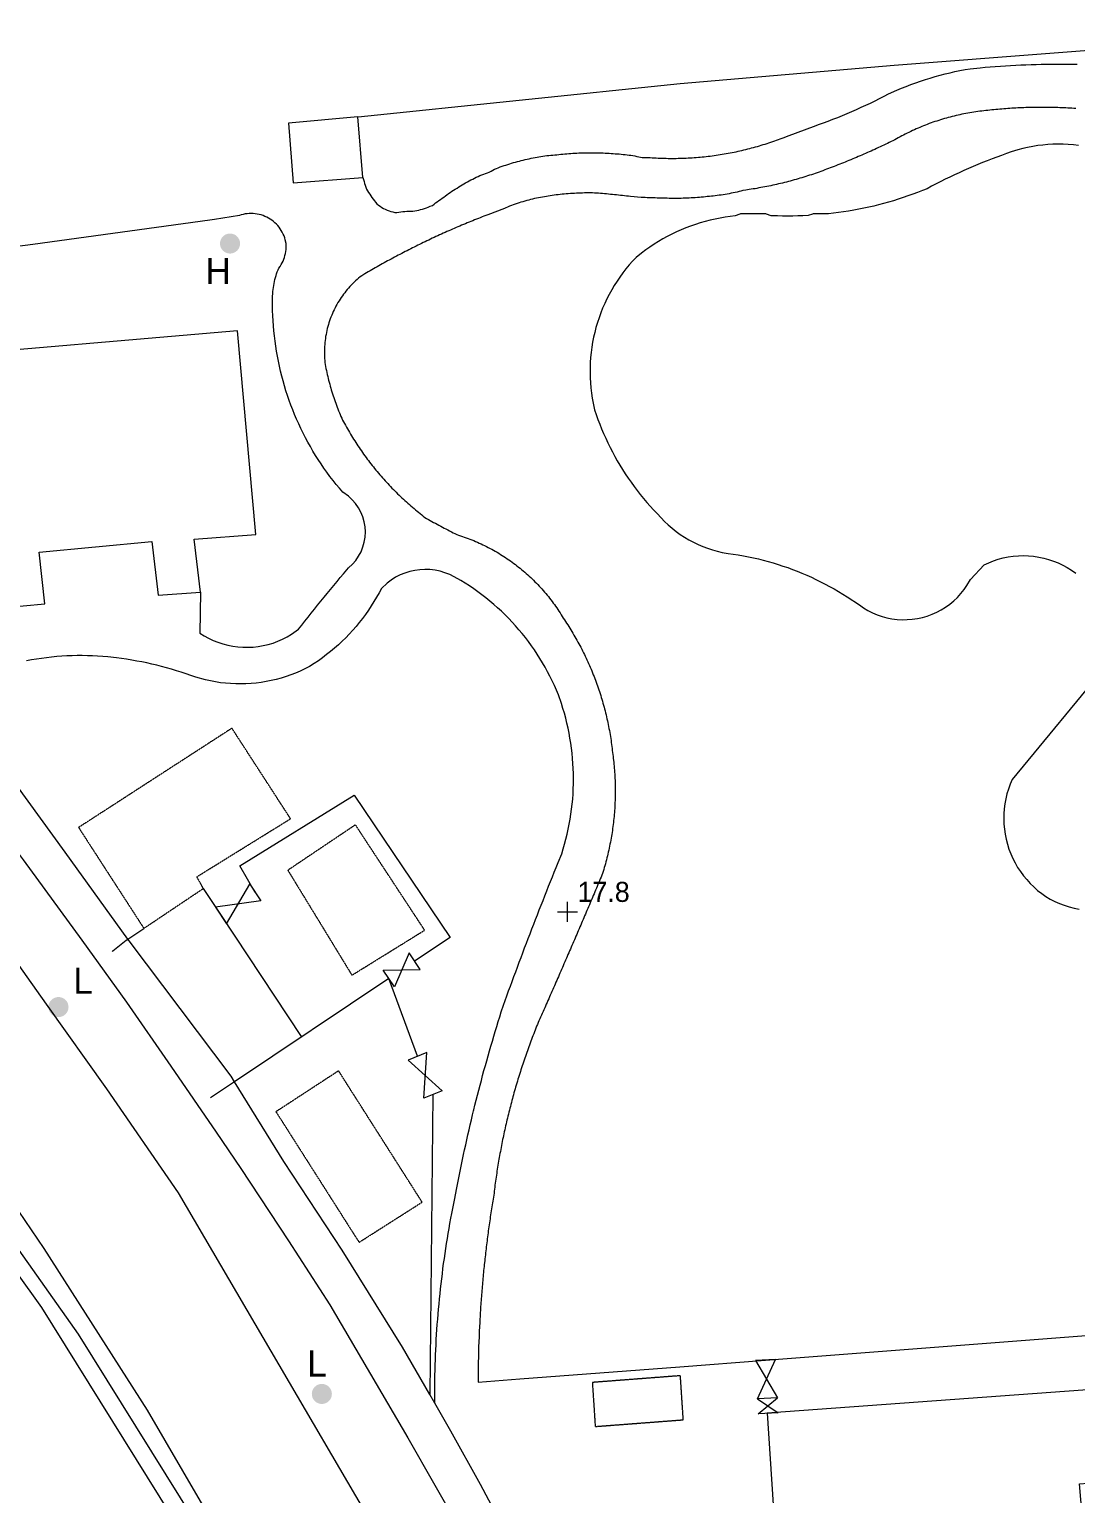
# Model space of a CAD drawing. Header units: millimetres. Extents: x 833924389 to 835767163, y 817400000 to 818811854.
# Drawn here: x 835464360 to 835516493, y 817836242 to 817909211 of the extents above; entities that cross this region are included whole.
import ezdxf

# ---------------------------------------------------------------- set-up
doc = ezdxf.new("R2010")
doc.units = ezdxf.units.MM
doc.header["$LTSCALE"] = 10
doc.header["$MEASUREMENT"] = 0
doc.linetypes.add('11SW4B$1$DGN Style 3', pattern=[2.349844, 1.67846, -0.671384])
doc.layers.add('01_Base_Plan', color=5, linetype='Continuous', lineweight=5)
doc.styles.add('11SW4B$0$Style-ENGINEERING', font='ENGINEERING.shx')
doc.styles.add('11SW4B$0$Style-WORKING', font='WORKING.shx')

# ---------------------------------------------------------------- blocks, each defined once
blk = doc.blocks.new('11SW4B$0$SPOTHT')
at = {"layer": '01_Base_Plan', "linetype": 'Continuous', "lineweight": 13}
for p, q in [((-0.5, 0), (0.5, 0)), ((0, -0.5), (0, 0.5))]:
    blk.add_line(p, q, dxfattribs=at)
blk = doc.blocks.new('11SW4B$0$UTIFH')
at = {"layer": '01_Base_Plan', "linetype": 'Continuous', "lineweight": 13}
h = blk.add_hatch(color=256, dxfattribs=at)
edge = h.paths.add_edge_path()
edge.add_arc((0, 0), 0.5, 0, 360)
blk = doc.blocks.new('11SW4B$0$UTILP')
at = {"layer": '01_Base_Plan', "linetype": 'Continuous', "lineweight": 13}
h = blk.add_hatch(color=256, dxfattribs=at)
edge = h.paths.add_edge_path()
edge.add_arc((0, 0), 0.5, 0, 360)

msp = doc.modelspace()

# ---------------------------------------------------------------- linework, layer by layer
at = {"layer": '01_Base_Plan', "linetype": 'Continuous'}
for p, q in [((835479103, 817892502), (835479106, 817892469)), ((835484472, 817856133), (835484308, 817841183)), ((835501041, 817842897), (835532147, 817845287)), ((835484308, 817841183), (835484308, 817841156))]:
    msp.add_line(p, q, dxfattribs=at)
at = {"layer": '01_Base_Plan', "linetype": '11SW4B$1$DGN Style 3'}
for p, q in [((835474454, 817874385), (835466815, 817869440)), ((835477375, 817869873), (835474454, 817874385)), ((835472709, 817866983), (835477375, 817869873)), ((835466815, 817869440), (835470068, 817864413)), ((835473028, 817866398), (835472709, 817866983)), ((835470068, 817864413), (835473028, 817866398)), ((835479767, 817857313), (835476648, 817855276)), ((835483932, 817850769), (835479767, 817857313)), ((835476648, 817855276), (835480790, 817848769)), ((835480790, 817848769), (835483932, 817850769))]:
    msp.add_line(p, q, dxfattribs=at)
at = {"layer": '01_Base_Plan', "linetype": 'Continuous', "flags": 128}
for points in [[(835530923, 817909211), (835507445, 817907408), (835496793, 817906489), (835480751, 817904827)], [(835480978, 817901821), (835481008, 817901726), (835481038, 817901630), (835481068, 817901535), (835481098, 817901439), (835481128, 817901344), (835481163, 817901250), (835481213, 817901164), (835481265, 817901079), (835481319, 817900994), (835481375, 817900911), (835481433, 817900830), (835481492, 817900749), (835481552, 817900669), (835481614, 817900590), (835481678, 817900514), (835481756, 817900452), (835481837, 817900392), (835481921, 817900338), (835482007, 817900288), (835482097, 817900242), (835482188, 817900202), (835482282, 817900166), (835482377, 817900136), (835482474, 817900111), (835482572, 817900090), (835482670, 817900080), (835482769, 817900093), (835482868, 817900110), (835482967, 817900126), (835483066, 817900137), (835483166, 817900142), (835483266, 817900142), (835483366, 817900141), (835483466, 817900143), (835483565, 817900160), (835483662, 817900181), (835483760, 817900203), (835483857, 817900227), (835483954, 817900251), (835484051, 817900276), (835484144, 817900312), (835484237, 817900351), (835484329, 817900390), (835484443, 817900438), (835484524, 817900497), (835484605, 817900556), (835484686, 817900614), (835484767, 817900673), (835484847, 817900732), (835484927, 817900793), (835485007, 817900852), (835485088, 817900911), (835485170, 817900969), (835485252, 817901026), (835485334, 817901083), (835485417, 817901139), (835485501, 817901194), (835485584, 817901248), (835485669, 817901302), (835485754, 817901354), (835485839, 817901407), (835485925, 817901458), (835486011, 817901508), (835486098, 817901558), (835486185, 817901607), (835486273, 817901655), (835486361, 817901703), (835486450, 817901749), (835486538, 817901795), (835486628, 817901840), (835486717, 817901884), (835486808, 817901926), (835486903, 817901959), (835486998, 817901990), (835487093, 817902022), (835487186, 817902057), (835487278, 817902096), (835487367, 817902141), (835487456, 817902188), (835487544, 817902236), (835487633, 817902281), (835487727, 817902315), (835487821, 817902350), (835487915, 817902383), (835488010, 817902416), (835488104, 817902447), (835488200, 817902478), (835488295, 817902508), (835488391, 817902538), (835488486, 817902566), (835488583, 817902593), (835488679, 817902620), (835488776, 817902646), (835488873, 817902670), (835488970, 817902694), (835489067, 817902717), (835489164, 817902740), (835489262, 817902761), (835489360, 817902782), (835489458, 817902801), (835489556, 817902820), (835489655, 817902838), (835489753, 817902855), (835489852, 817902871), (835489951, 817902886), (835490050, 817902900), (835490149, 817902914), (835490248, 817902926), (835490348, 817902935), (835490447, 817902944), (835490547, 817902953), (835490646, 817902962), (835490746, 817902971), (835490846, 817902981), (835490945, 817902992), (835491044, 817903002), (835491144, 817903012), (835491244, 817903019), (835491343, 817903026), (835491443, 817903032), (835491543, 817903038), (835491643, 817903043), (835491743, 817903047), (835491843, 817903051), (835491943, 817903054), (835492043, 817903056), (835492143, 817903057), (835492243, 817903058), (835492343, 817903059), (835492443, 817903058), (835492543, 817903058), (835492643, 817903056), (835492743, 817903054), (835492843, 817903051), (835492943, 817903047), (835493043, 817903043), (835493142, 817903039), (835493242, 817903033), (835493342, 817903027), (835493442, 817903021), (835493542, 817903013), (835493641, 817903005), (835493741, 817902997), (835493840, 817902987), (835493940, 817902977), (835494039, 817902967), (835494139, 817902956), (835494238, 817902944), (835494337, 817902932), (835494436, 817902917), (835494534, 817902898), (835494633, 817902879), (835494731, 817902859), (835494894, 817902826), (835494994, 817902824), (835495094, 817902821), (835495194, 817902819), (835495294, 817902816), (835495394, 817902811), (835495494, 817902805), (835495593, 817902799), (835495693, 817902794), (835495793, 817902790), (835495893, 817902787), (835495993, 817902784), (835496093, 817902782), (835496193, 817902780), (835496293, 817902779), (835496393, 817902779), (835496493, 817902780), (835496593, 817902781), (835496693, 817902782), (835496793, 817902785), (835496893, 817902788), (835496993, 817902791), (835497093, 817902795), (835497193, 817902801), (835497293, 817902806), (835497392, 817902812), (835497492, 817902819), (835497592, 817902827), (835497692, 817902835), (835497791, 817902844), (835497891, 817902853), (835497990, 817902863), (835498090, 817902874), (835498189, 817902885), (835498288, 817902897), (835498387, 817902910), (835498487, 817902923), (835498586, 817902937), (835498684, 817902952), (835498783, 817902967), (835498882, 817902983), (835498981, 817902999), (835499079, 817903017), (835499178, 817903034), (835499276, 817903053), (835499374, 817903072), (835499472, 817903091), (835499570, 817903112), (835499668, 817903133), (835499765, 817903154), (835499863, 817903176), (835499960, 817903199), (835500058, 817903223), (835500155, 817903247), (835500251, 817903272), (835500348, 817903297), (835500445, 817903323), (835500541, 817903349), (835500637, 817903377), (835500733, 817903405), (835500829, 817903433), (835500925, 817903462), (835501020, 817903492), (835501116, 817903522), (835501211, 817903553), (835501306, 817903585), (835501400, 817903617), (835501495, 817903649), (835501589, 817903683), (835501683, 817903717), (835501777, 817903751), (835501871, 817903786), (835501964, 817903822), (835502086, 817903870), (835503564, 817904425), (835503681, 817904466), (835503921, 817904552), (835504159, 817904640), (835504397, 817904730), (835504634, 817904823), (835504870, 817904919), (835505105, 817905016), (835505339, 817905116), (835505572, 817905218), (835505804, 817905323), (835506035, 817905429), (835506265, 817905538), (835506494, 817905649), (835506722, 817905763), (835506948, 817905879), (835507174, 817905997), (835507574, 817906175), (835507809, 817906273), (835508045, 817906367), (835508283, 817906458), (835508522, 817906545), (835508762, 817906628), (835509004, 817906708), (835509247, 817906783), (835509491, 817906855), (835509737, 817906923), (835509983, 817906987), (835510230, 817907047), (835510479, 817907103), (835510728, 817907155), (835510978, 817907204), (835511228, 817907248), (835511727, 817907295), (835511981, 817907317), (835512235, 817907337), (835512488, 817907356), (835512742, 817907374), (835512996, 817907391), (835513250, 817907406), (835513505, 817907419), (835513759, 817907432), (835514013, 817907443), (835514267, 817907452), (835514522, 817907461), (835514776, 817907467), (835515031, 817907473), (835515285, 817907477), (835515540, 817907480), (835515794, 817907481), (835516049, 817907481), (835516303, 817907480), (835516558, 817907477)], [(835477276, 817904539), (835477512, 817901557), (835480978, 817901821), (835480736, 817904841), (835477276, 817904539)], [(835516504, 817905261), (835516404, 817905268), (835516304, 817905274), (835516204, 817905280), (835516105, 817905286), (835516005, 817905291), (835515905, 817905296), (835515805, 817905300), (835515705, 817905304), (835515605, 817905308), (835515505, 817905311), (835515405, 817905314), (835515305, 817905316), (835515205, 817905318), (835515105, 817905319), (835515005, 817905320), (835514905, 817905321), (835514805, 817905321), (835514705, 817905321), (835514605, 817905320), (835514505, 817905319), (835514405, 817905318), (835514305, 817905316), (835514205, 817905314), (835514105, 817905311), (835514005, 817905308), (835513905, 817905304), (835513806, 817905300), (835513706, 817905296), (835513606, 817905291), (835513506, 817905286), (835513406, 817905281), (835513306, 817905275), (835513206, 817905268), (835513107, 817905261), (835513007, 817905254), (835512907, 817905246), (835512808, 817905238), (835512708, 817905230), (835512608, 817905221), (835512509, 817905212), (835512409, 817905202), (835512310, 817905192), (835512210, 817905181), (835512111, 817905170), (835512012, 817905159), (835511912, 817905147), (835511813, 817905135), (835511714, 817905123), (835511615, 817905110), (835511515, 817905097), (835511416, 817905082), (835511318, 817905067), (835511219, 817905050), (835511120, 817905033), (835511022, 817905015), (835510924, 817904996), (835510826, 817904977), (835510728, 817904956), (835510630, 817904935), (835510533, 817904912), (835510436, 817904889), (835510339, 817904865), (835510242, 817904840), (835510145, 817904814), (835510049, 817904787), (835509953, 817904760), (835509857, 817904731), (835509761, 817904702), (835509666, 817904672), (835509571, 817904641), (835509476, 817904609), (835509381, 817904577), (835509287, 817904543), (835509193, 817904509), (835509100, 817904474), (835509006, 817904438), (835508913, 817904401), (835508821, 817904363), (835508728, 817904324), (835508636, 817904285), (835508545, 817904245), (835508454, 817904204), (835508363, 817904162), (835508272, 817904120), (835508182, 817904076), (835508093, 817904032), (835508003, 817903987), (835507914, 817903941), (835507826, 817903894), (835507739, 817903846), (835507651, 817903797), (835507563, 817903749), (835507475, 817903703), (835507385, 817903659), (835507295, 817903615), (835507205, 817903571), (835507115, 817903527), (835507025, 817903484), (835506935, 817903441), (835506845, 817903398), (835506754, 817903355), (835506664, 817903313), (835506573, 817903271), (835506482, 817903229), (835506391, 817903187), (835506300, 817903146), (835506209, 817903105), (835506118, 817903064), (835506026, 817903024), (835505935, 817902984), (835505843, 817902944), (835505751, 817902904), (835505659, 817902865), (835505567, 817902826), (835505475, 817902787), (835505383, 817902748), (835505290, 817902710), (835505198, 817902672), (835505105, 817902634), (835505013, 817902597), (835504920, 817902559), (835504827, 817902522), (835504734, 817902486), (835504641, 817902449), (835504547, 817902413), (835504454, 817902377), (835504361, 817902342), (835504267, 817902307), (835504173, 817902271), (835504080, 817902235), (835503987, 817902200), (835503893, 817902164), (835503799, 817902130), (835503705, 817902096), (835503611, 817902063), (835503517, 817902030), (835503422, 817901997), (835503327, 817901965), (835503232, 817901934), (835503137, 817901903), (835503042, 817901873), (835502946, 817901843), (835502851, 817901813), (835502755, 817901785), (835502659, 817901756), (835502563, 817901729), (835502467, 817901702), (835502370, 817901675), (835502274, 817901649), (835502177, 817901623), (835502080, 817901598)], [(835516630, 817903420), (835516377, 817903450), (835516124, 817903472), (835515869, 817903484), (835515615, 817903488), (835515360, 817903482), (835515106, 817903468), (835514853, 817903445), (835514600, 817903413), (835514349, 817903373), (835514099, 817903323), (835513851, 817903265), (835513606, 817903199), (835513284, 817903097), (835513043, 817903015), (835512803, 817902930), (835512564, 817902842), (835512326, 817902753), (835512089, 817902661), (835511852, 817902567), (835511617, 817902471), (835511382, 817902372), (835511149, 817902271), (835510916, 817902168), (835510684, 817902063), (835510453, 817901956), (835510224, 817901847), (835509995, 817901735), (835509768, 817901621), (835509541, 817901505), (835509316, 817901387), (835509089, 817901266), (835508853, 817901171), (835508615, 817901079), (835508377, 817900991), (835508137, 817900906), (835507896, 817900824), (835507654, 817900746), (835507410, 817900671), (835507166, 817900599), (835506921, 817900531), (835506675, 817900467), (835506428, 817900405), (835506180, 817900348), (835505931, 817900293), (835505682, 817900243), (835505432, 817900195), (835505181, 817900152), (835504929, 817900111), (835504678, 817900075), (835504425, 817900042), (835504172, 817900012), (835503919, 817900012), (835503666, 817900012), (835503412, 817900012), (835503375, 817900000), (835503158, 817899929), (835502903, 817899917), (835502649, 817899909), (835502395, 817899904), (835502140, 817899902), (835501886, 817899905), (835501631, 817899911), (835501314, 817899923), (835501094, 817900000), (835501060, 817900012), (835500806, 817900012), (835500552, 817900012), (835500297, 817900012), (835500043, 817900012), (835499789, 817900012), (835499758, 817900000), (835499535, 817899915), (835499282, 817899885), (835499030, 817899849), (835498779, 817899806), (835498530, 817899756), (835498282, 817899699), (835498035, 817899635), (835497791, 817899565), (835497548, 817899488), (835497308, 817899404), (835497070, 817899313), (835496835, 817899216), (835496603, 817899113), (835496373, 817899003), (835496147, 817898887), (835495924, 817898764), (835495704, 817898636), (835495488, 817898501), (835495276, 817898361), (835495068, 817898215), (835494864, 817898063), (835494592, 817897845), (835494418, 817897660), (835494250, 817897469), (835494088, 817897274), (835493932, 817897073), (835493783, 817896867), (835493640, 817896657), (835493503, 817896443), (835493374, 817896225), (835493251, 817896003), (835493135, 817895777), (835493026, 817895547), (835492925, 817895315), (835492831, 817895079), (835492744, 817894840), (835492665, 817894599), (835492593, 817894356), (835492529, 817894111), (835492472, 817893863), (835492423, 817893614), (835492383, 817893364), (835492349, 817893112), (835492324, 817892860), (835492307, 817892607), (835492297, 817892353), (835492296, 817892100), (835492302, 817891846), (835492316, 817891593), (835492338, 817891340), (835492368, 817891088), (835492406, 817890838), (835492452, 817890588), (835492526, 817890254), (835492606, 817890013), (835492691, 817889774), (835492781, 817889537), (835492875, 817889301), (835492974, 817889067), (835493077, 817888836), (835493184, 817888606), (835493295, 817888378), (835493411, 817888152), (835493532, 817887928), (835493656, 817887707), (835493785, 817887489), (835493917, 817887272), (835494054, 817887058), (835494195, 817886847), (835494340, 817886639), (835494489, 817886433), (835494641, 817886230), (835494798, 817886030), (835494958, 817885833), (835495122, 817885639), (835495289, 817885448), (835495460, 817885260), (835495635, 817885076), (835495835, 817884873), (835496011, 817884689), (835496196, 817884514), (835496387, 817884348), (835496586, 817884190), (835496792, 817884041), (835497004, 817883901), (835497223, 817883771), (835497447, 817883651), (835497676, 817883540), (835497910, 817883441), (835498148, 817883351), (835498390, 817883272), (835498635, 817883205), (835498883, 817883148), (835499180, 817883095), (835499432, 817883060), (835499684, 817883020), (835499935, 817882976), (835500184, 817882928), (835500433, 817882876), (835500681, 817882818), (835500928, 817882757), (835501174, 817882691), (835501419, 817882621), (835501662, 817882547), (835501904, 817882468), (835502144, 817882385), (835502383, 817882298), (835502621, 817882206), (835502856, 817882111), (835503090, 817882011), (835503322, 817881907), (835503553, 817881799), (835503781, 817881687), (835504007, 817881571), (835504231, 817881451), (835504453, 817881327), (835504673, 817881199), (835504891, 817881068), (835505114, 817880927), (835505716, 817880532), (835505924, 817880387), (835506142, 817880257), (835506369, 817880141), (835506603, 817880042), (835506843, 817879958), (835507089, 817879891), (835507338, 817879842), (835507591, 817879809), (835507845, 817879793), (835508099, 817879795), (835508353, 817879815), (835508605, 817879851), (835508853, 817879905), (835509098, 817879975), (835509337, 817880062), (835509570, 817880166), (835509794, 817880284), (835510011, 817880418), (835510217, 817880566), (835510413, 817880728), (835510597, 817880903), (835510769, 817881091), (835510928, 817881289), (835511072, 817881498), (835511247, 817881800), (835511927, 817882520), (835512157, 817882628), (835512394, 817882721), (835512635, 817882801), (835512881, 817882867), (835513131, 817882918), (835513383, 817882954), (835513636, 817882976), (835513891, 817882983), (835514145, 817882975), (835514398, 817882952), (835514650, 817882915), (835514899, 817882863), (835515145, 817882796), (835515386, 817882716), (835515622, 817882621), (835515852, 817882513), (835516075, 817882391), (835516291, 817882257), (835516499, 817882111)], [(835502080, 817901598), (835501984, 817901573), (835501886, 817901549), (835501789, 817901526), (835501692, 817901503), (835501594, 817901481), (835501497, 817901459), (835501399, 817901437), (835501301, 817901416), (835501203, 817901396), (835501105, 817901376), (835501007, 817901357), (835500909, 817901338), (835500811, 817901320), (835500712, 817901303), (835500614, 817901286), (835500515, 817901269), (835500416, 817901253), (835500318, 817901238), (835500219, 817901223), (835500053, 817901199), (835499914, 817901170), (835499816, 817901148), (835499719, 817901125), (835499621, 817901103), (835499524, 817901080), (835499426, 817901059), (835499328, 817901038), (835499230, 817901017), (835499132, 817900999), (835499034, 817900982), (835498935, 817900967), (835498836, 817900953), (835498737, 817900941), (835498638, 817900928), (835498538, 817900916), (835498439, 817900904), (835498340, 817900893), (835498240, 817900882), (835498140, 817900871), (835498041, 817900861), (835497941, 817900852), (835497841, 817900842), (835497742, 817900834), (835497642, 817900826), (835497542, 817900819), (835497442, 817900812), (835497342, 817900806), (835497243, 817900800), (835497143, 817900796), (835497043, 817900792), (835496943, 817900788), (835496843, 817900786), (835496743, 817900784), (835496644, 817900784), (835496544, 817900783), (835496444, 817900784), (835496344, 817900785), (835496244, 817900787), (835496144, 817900789), (835496044, 817900791), (835495944, 817900794), (835495844, 817900797), (835495744, 817900800), (835495644, 817900804), (835495544, 817900807), (835495443, 817900810), (835495343, 817900814), (835495243, 817900817), (835495143, 817900820), (835495043, 817900822), (835494943, 817900825), (835494843, 817900827), (835494308, 817900881), (835494208, 817900891), (835494109, 817900901), (835494009, 817900911), (835493909, 817900922), (835493810, 817900933), (835493710, 817900944), (835493610, 817900955), (835493510, 817900966), (835493411, 817900977), (835493311, 817900987), (835493211, 817900997), (835493111, 817901007), (835493012, 817901016), (835492912, 817901025), (835492812, 817901032), (835492713, 817901039), (835492613, 817901045), (835492513, 817901050), (835492414, 817901054), (835492314, 817901056), (835492214, 817901057), (835492115, 817901057), (835492015, 817901055), (835491916, 817901052), (835491816, 817901049), (835491716, 817901045), (835491616, 817901040), (835491516, 817901035), (835491416, 817901029), (835491316, 817901023), (835491215, 817901015), (835491115, 817901007), (835491015, 817900998), (835490915, 817900989), (835490815, 817900978), (835490715, 817900967), (835490615, 817900955), (835490516, 817900943), (835490416, 817900929), (835490317, 817900915), (835490218, 817900900), (835490119, 817900884), (835490020, 817900868), (835489922, 817900850), (835489823, 817900832), (835489725, 817900813), (835489628, 817900793), (835489531, 817900772), (835489434, 817900750), (835489337, 817900727), (835489240, 817900702), (835489144, 817900676), (835489047, 817900649), (835488951, 817900621), (835488855, 817900591), (835488759, 817900561), (835488664, 817900529), (835488569, 817900496), (835488474, 817900462), (835488379, 817900427), (835488286, 817900390), (835488192, 817900353), (835488099, 817900315), (835488027, 817900284), (835487199, 817899968), (835487106, 817899933), (835487013, 817899897), (835486919, 817899860), (835486826, 817899824), (835486733, 817899787), (835486640, 817899750), (835486548, 817899713), (835486455, 817899675), (835486362, 817899638), (835486270, 817899600), (835486177, 817899562), (835486085, 817899523), (835485993, 817899485), (835485900, 817899446), (835485808, 817899407), (835485716, 817899368), (835485624, 817899328), (835485533, 817899289), (835485441, 817899249), (835485349, 817899209), (835485258, 817899168), (835485166, 817899128), (835485075, 817899087), (835484984, 817899046), (835484893, 817899005), (835484802, 817898963), (835484711, 817898921), (835484620, 817898880), (835484529, 817898837), (835484439, 817898795), (835484348, 817898752), (835484258, 817898710), (835484168, 817898667), (835484077, 817898624), (835483987, 817898580), (835483897, 817898536), (835483808, 817898493), (835483718, 817898449), (835483628, 817898404), (835483539, 817898360), (835483449, 817898315), (835483360, 817898270), (835483271, 817898225), (835483181, 817898180), (835483092, 817898134), (835483004, 817898088), (835482915, 817898042), (835482826, 817897996), (835482738, 817897950), (835482649, 817897903), (835482561, 817897856), (835482473, 817897809), (835482384, 817897762), (835482296, 817897714), (835482209, 817897666), (835482121, 817897618), (835482033, 817897570), (835481946, 817897522), (835481858, 817897473), (835481771, 817897425), (835481684, 817897375), (835481597, 817897326), (835481510, 817897277), (835481423, 817897227), (835481336, 817897177), (835481250, 817897127), (835481163, 817897077), (835481077, 817897027), (835480920, 817896934), (835480842, 817896872), (835480765, 817896808), (835480690, 817896743), (835480615, 817896675), (835480543, 817896607), (835480471, 817896537), (835480401, 817896465), (835480333, 817896392), (835480266, 817896318), (835480201, 817896242), (835480137, 817896165), (835480075, 817896087), (835480015, 817896007), (835479956, 817895926), (835479899, 817895844), (835479843, 817895761), (835479790, 817895676), (835479738, 817895591), (835479688, 817895504), (835479639, 817895417), (835479593, 817895328), (835479548, 817895239), (835479505, 817895148), (835479464, 817895057), (835479425, 817894965), (835479388, 817894872), (835479353, 817894779), (835479320, 817894684), (835479289, 817894590), (835479259, 817894494), (835479232, 817894398), (835479207, 817894301), (835479183, 817894204), (835479162, 817894106), (835479143, 817894008), (835479125, 817893909), (835479110, 817893811), (835479097, 817893711), (835479086, 817893612), (835479077, 817893512), (835479070, 817893413), (835479065, 817893313), (835479062, 817893213), (835479061, 817893113), (835479063, 817893013), (835479066, 817892913), (835479071, 817892813), (835479079, 817892713), (835479089, 817892614), (835479103, 817892502)], [(835476484, 817895895), (835476490, 817896051), (835476497, 817896151), (835476507, 817896251), (835476519, 817896350), (835476535, 817896449), (835476553, 817896547), (835476574, 817896645), (835476597, 817896742), (835476623, 817896839), (835476651, 817896935), (835476683, 817897030), (835476716, 817897124), (835476753, 817897217), (835476791, 817897309), (835476855, 817897399), (835476908, 817897484), (835476957, 817897571), (835477000, 817897661), (835477038, 817897754), (835477072, 817897848), (835477099, 817897944), (835477122, 817898042), (835477139, 817898140), (835477151, 817898239), (835477157, 817898339), (835477158, 817898439), (835477153, 817898539), (835477113, 817898726), (835477084, 817898822), (835477050, 817898916), (835477010, 817899007), (835476966, 817899097), (835476916, 817899184), (835476862, 817899268), (835476803, 817899348), (835476739, 817899426), (835476671, 817899499), (835476599, 817899569), (835476524, 817899634), (835476445, 817899695), (835476362, 817899751), (835476276, 817899803), (835476188, 817899850), (835476097, 817899891), (835476004, 817899928), (835475909, 817899959), (835475812, 817899985), (835475714, 817900005), (835475616, 817900020), (835475516, 817900029), (835475416, 817900032), (835475316, 817900030), (835475216, 817900022), (835475117, 817900008), (835475019, 817899989), (835474922, 817899965), (835474827, 817899934), (835473589, 817899740), (835473348, 817899700), (835464530, 817898484), (835460160, 817897916)], [(835472896, 817881163), (835472857, 817879128), (835473072, 817878993), (835473295, 817878870), (835473525, 817878762), (835473761, 817878667), (835474003, 817878588), (835474249, 817878523), (835474498, 817878473), (835474750, 817878438), (835475004, 817878420), (835475259, 817878416), (835475513, 817878428), (835475766, 817878456), (835476017, 817878499), (835476264, 817878557), (835476508, 817878630), (835476747, 817878718), (835476980, 817878820), (835477206, 817878937), (835477425, 817879067), (835477778, 817879319), (835477935, 817879519), (835478092, 817879718), (835478250, 817879918), (835478408, 817880117), (835478567, 817880315), (835478726, 817880513), (835478885, 817880711), (835479046, 817880908), (835479206, 817881104), (835479368, 817881301), (835479529, 817881497), (835479692, 817881692), (835479854, 817881887), (835480018, 817882082), (835480271, 817882383), (835480457, 817882556), (835480623, 817882749), (835480766, 817882958), (835480886, 817883182), (835480981, 817883417), (835481049, 817883661), (835481090, 817883911), (835481104, 817884165), (835481089, 817884418), (835481047, 817884668), (835480978, 817884912), (835480883, 817885147), (835480762, 817885370), (835480618, 817885579), (835480452, 817885770), (835480265, 817885943), (835479979, 817886146), (835479814, 817886339), (835479652, 817886534), (835479494, 817886733), (835479339, 817886934), (835479188, 817887138), (835479041, 817887345), (835478897, 817887555), (835478758, 817887767), (835478622, 817887981), (835478490, 817888198), (835478362, 817888417), (835478238, 817888638), (835478118, 817888862), (835478002, 817889088), (835477890, 817889316), (835477782, 817889545), (835477679, 817889777), (835477579, 817890010), (835477484, 817890245), (835477393, 817890482), (835477307, 817890721), (835477224, 817890961), (835477146, 817891202), (835477073, 817891445), (835477004, 817891689), (835476939, 817891934), (835476879, 817892181), (835476823, 817892428), (835476771, 817892677), (835476725, 817892926), (835476682, 817893176), (835476643, 817893427), (835476607, 817893678), (835476576, 817893930), (835476549, 817894182), (835476526, 817894435), (835476507, 817894688), (835476492, 817894941), (835476482, 817895194), (835476475, 817895448), (835476473, 817895701), (835476474, 817895955)], [(835443980, 817894549), (835445710, 817892251), (835454707, 817880292), (835457943, 817875979), (835460105, 817873081), (835464050, 817867834), (835466983, 817863816), (835469196, 817860728), (835471419, 817857544), (835473669, 817854257), (835474904, 817852453), (835477277, 817848839), (835479332, 817845649), (835483225, 817839034), (835485909, 817834305), (835487032, 817832219), (835489624, 817827071), (835491725, 817822624), (835493268, 817819138), (835494077, 817817297), (835494270, 817816849), (835494880, 817815377), (835495041, 817814982)], [(835443980, 817894549), (835445710, 817892251), (835454707, 817880292), (835457943, 817875979), (835460105, 817873081), (835464050, 817867834), (835466983, 817863816), (835469196, 817860728), (835471419, 817857544), (835473669, 817854257), (835474904, 817852453), (835477277, 817848839), (835479332, 817845649), (835483225, 817839034), (835485909, 817834305), (835487032, 817832219), (835489624, 817827071), (835491725, 817822624), (835493268, 817819138), (835494077, 817817297), (835494270, 817816849), (835494880, 817815377), (835495041, 817814982)], [(835484308, 817841183), (835482956, 817843537), (835479947, 817848370), (835477040, 817852796), (835474584, 817856768), (835474409, 817857051), (835469332, 817863790), (835469269, 817863878), (835466145, 817868216), (835463073, 817872445), (835458603, 817878409), (835455023, 817883150), (835451194, 817888202), (835447590, 817893085), (835448136, 817893634), (835451207, 817894707)], [(835440432, 817893820), (835440959, 817893130), (835443518, 817889790), (835446305, 817885994), (835449282, 817882015), (835452056, 817878409), (835457902, 817870625), (835463080, 817863638), (835465207, 817860641), (835468207, 817856421), (835471776, 817851238), (835486143, 817826678), (835488851, 817821019), (835491668, 817814484), (835493132, 817811118), (835496104, 817802711), (835499280, 817793090), (835502707, 817781365), (835505479, 817771222), (835508391, 817760489)], [(835475639, 817884043), (835474736, 817894191), (835458862, 817892831), (835459664, 817882711), (835462702, 817883022), (835462970, 817880376), (835465140, 817880580), (835464845, 817883150), (835470461, 817883681), (835470779, 817881008), (835472896, 817881163), (835472577, 817883809), (835475639, 817884043)], [(835474768, 817832648), (835470244, 817840401), (835465101, 817848464), (835459722, 817856372), (835458780, 817857708), (835445390, 817876051), (835436190, 817888282), (835433146, 817892323)], [(835479103, 817892502), (835479122, 817892403), (835479141, 817892305), (835479161, 817892207), (835479182, 817892109), (835479204, 817892012), (835479226, 817891914), (835479250, 817891817), (835479274, 817891720), (835479299, 817891623), (835479325, 817891527), (835479351, 817891430), (835479379, 817891334), (835479407, 817891238), (835479436, 817891143), (835479466, 817891047), (835479496, 817890952), (835479528, 817890857), (835479560, 817890762), (835479593, 817890668), (835479627, 817890574), (835479661, 817890480), (835479697, 817890386), (835479733, 817890293), (835479770, 817890200), (835479807, 817890108), (835479846, 817890015), (835479884, 817889923), (835479925, 817889831), (835479969, 817889742), (835480016, 817889653), (835480064, 817889566), (835480112, 817889478), (835480161, 817889391), (835480210, 817889304), (835480260, 817889217), (835480310, 817889131), (835480361, 817889045), (835480413, 817888959), (835480465, 817888874), (835480518, 817888789), (835480571, 817888704), (835480625, 817888620), (835480680, 817888536), (835480735, 817888453), (835480790, 817888369), (835480846, 817888287), (835480903, 817888204), (835480961, 817888122), (835481018, 817888041), (835481077, 817887960), (835481136, 817887879), (835481195, 817887799), (835481256, 817887719), (835481316, 817887639), (835481377, 817887560), (835481439, 817887481), (835481501, 817887403), (835481564, 817887325), (835481627, 817887248), (835481691, 817887171), (835481756, 817887094), (835481821, 817887018), (835481886, 817886943), (835481952, 817886868), (835482018, 817886793), (835482085, 817886718), (835482153, 817886645), (835482221, 817886571), (835482289, 817886498), (835482358, 817886426), (835482428, 817886354), (835482497, 817886283), (835482568, 817886212), (835482639, 817886141), (835482710, 817886071), (835482782, 817886001), (835482854, 817885932), (835482927, 817885864), (835483000, 817885796), (835483074, 817885728), (835483148, 817885661), (835483223, 817885595), (835483298, 817885529), (835483373, 817885463), (835483449, 817885398), (835483526, 817885333), (835483603, 817885269), (835483680, 817885206), (835483758, 817885143), (835483836, 817885080), (835483912, 817885015), (835483990, 817884951), (835484070, 817884892), (835484155, 817884840), (835484241, 817884790), (835484328, 817884741), (835484415, 817884692), (835484503, 817884643), (835484590, 817884595), (835484678, 817884547), (835484766, 817884499), (835484855, 817884452), (835484943, 817884405), (835485031, 817884358), (835485120, 817884312), (835485209, 817884266), (835485298, 817884220), (835485387, 817884174), (835485476, 817884128), (835485565, 817884083), (835485654, 817884038), (835485746, 817884001), (835485843, 817883974), (835485939, 817883944), (835486033, 817883911), (835486127, 817883877), (835486221, 817883842), (835486314, 817883807), (835486407, 817883770), (835486500, 817883732), (835486592, 817883693), (835486684, 817883653), (835486775, 817883612), (835486866, 817883571), (835486956, 817883528), (835487046, 817883484), (835487136, 817883440), (835487225, 817883394), (835487313, 817883348), (835487401, 817883300), (835487489, 817883252), (835487576, 817883203), (835487662, 817883152), (835487748, 817883101), (835487834, 817883049), (835487919, 817882996), (835488003, 817882942), (835488086, 817882887), (835488170, 817882832), (835488252, 817882775), (835488334, 817882718), (835488415, 817882659), (835488496, 817882600), (835488576, 817882540), (835488655, 817882479), (835488734, 817882418), (835488812, 817882355), (835488889, 817882292), (835488966, 817882228), (835489042, 817882163), (835489117, 817882097), (835489192, 817882030), (835489266, 817881963), (835489339, 817881895), (835489411, 817881826), (835489483, 817881756), (835489554, 817881685), (835489624, 817881614), (835489693, 817881542), (835489762, 817881469), (835489830, 817881396), (835489897, 817881322), (835489963, 817881247), (835490029, 817881171), (835490093, 817881095), (835490157, 817881018), (835490220, 817880940), (835490282, 817880862), (835490343, 817880783), (835490404, 817880703), (835490464, 817880623), (835490522, 817880542), (835490580, 817880461), (835490638, 817880379), (835490693, 817880295), (835490747, 817880211), (835490801, 817880127), (835490855, 817880043), (835490909, 817879959), (835490964, 817879875), (835491020, 817879793), (835491076, 817879709), (835491131, 817879626), (835491185, 817879542), (835491238, 817879457), (835491291, 817879372), (835491343, 817879287), (835491395, 817879201), (835491446, 817879115), (835491497, 817879029), (835491547, 817878943), (835491596, 817878856), (835491645, 817878768), (835491693, 817878681), (835491741, 817878593), (835491788, 817878505), (835491835, 817878416), (835491881, 817878327), (835491926, 817878238), (835491971, 817878149), (835492015, 817878059), (835492058, 817877969), (835492101, 817877878), (835492143, 817877788), (835492185, 817877697), (835492226, 817877606), (835492266, 817877514), (835492306, 817877422), (835492345, 817877330), (835492383, 817877238), (835492421, 817877146), (835492459, 817877053), (835492495, 817876960), (835492531, 817876866), (835492566, 817876773), (835492601, 817876679), (835492635, 817876585), (835492669, 817876491), (835492702, 817876396), (835492734, 817876302), (835492765, 817876207), (835492796, 817876112), (835492826, 817876016), (835492856, 817875921), (835492885, 817875825), (835492913, 817875729), (835492941, 817875633), (835492968, 817875537), (835492994, 817875440), (835493020, 817875344), (835493045, 817875247), (835493069, 817875150), (835493093, 817875053), (835493116, 817874955), (835493138, 817874858), (835493160, 817874760), (835493181, 817874663), (835493202, 817874565), (835493221, 817874467), (835493240, 817874368), (835493259, 817874270), (835493277, 817874172), (835493294, 817874073), (835493310, 817873975), (835493326, 817873876), (835493341, 817873777), (835493356, 817873678), (835493369, 817873579), (835493381, 817873480), (835493393, 817873380), (835493404, 817873281), (835493416, 817873182), (835493428, 817873083), (835493441, 817872983), (835493454, 817872884), (835493466, 817872785), (835493477, 817872685), (835493487, 817872586), (835493496, 817872486), (835493505, 817872387), (835493513, 817872287), (835493520, 817872187), (835493526, 817872088), (835493532, 817871988), (835493537, 817871888), (835493541, 817871788), (835493545, 817871688), (835493547, 817871588), (835493549, 817871488), (835493551, 817871388), (835493551, 817871288), (835493551, 817871188), (835493550, 817871088), (835493549, 817870988), (835493546, 817870888), (835493543, 817870788), (835493539, 817870688), (835493535, 817870588), (835493530, 817870488), (835493524, 817870389), (835493517, 817870289), (835493509, 817870189), (835493501, 817870089), (835493492, 817869990), (835493482, 817869890), (835493472, 817869791), (835493461, 817869692), (835493449, 817869592), (835493436, 817869493), (835493423, 817869394), (835493409, 817869295), (835493394, 817869196), (835493379, 817869097), (835493363, 817868999), (835493346, 817868900), (835493328, 817868802), (835493310, 817868703), (835493290, 817868605), (835493271, 817868507), (835493250, 817868409), (835493229, 817868311), (835493207, 817868214), (835493184, 817868117), (835493161, 817868019), (835493137, 817867922), (835493112, 817867825), (835493086, 817867729), (835493060, 817867632), (835493033, 817867536), (835493005, 817867440), (835492977, 817867344), (835492949, 817867248), (835492919, 817867152), (835492886, 817867058), (835492847, 817866966), (835492807, 817866874), (835492768, 817866782), (835492730, 817866690), (835492691, 817866598), (835492652, 817866506), (835492613, 817866414), (835492574, 817866321), (835492535, 817866229), (835492496, 817866137), (835492457, 817866045), (835492418, 817865953), (835492379, 817865861), (835492340, 817865769), (835492301, 817865677), (835492262, 817865585), (835492222, 817865493), (835492183, 817865401), (835492144, 817865309), (835492105, 817865217), (835492066, 817865125), (835492026, 817865033), (835491987, 817864941), (835491948, 817864849), (835491909, 817864757), (835491869, 817864665), (835491830, 817864573), (835491790, 817864481), (835491751, 817864389), (835491712, 817864297), (835491672, 817864205), (835491633, 817864114), (835491593, 817864022), (835491554, 817863930), (835491514, 817863838), (835491475, 817863746), (835491435, 817863654), (835491395, 817863563), (835491356, 817863471), (835491316, 817863379), (835491277, 817863287), (835491237, 817863195), (835491197, 817863104), (835491157, 817863012), (835491118, 817862920), (835491078, 817862828), (835491038, 817862737), (835490998, 817862645), (835490958, 817862553), (835490919, 817862461), (835490879, 817862370), (835490839, 817862278), (835490799, 817862186), (835490759, 817862095), (835490719, 817862003), (835490679, 817861911), (835490639, 817861820), (835490599, 817861728), (835490559, 817861636), (835490519, 817861545), (835490479, 817861453), (835490439, 817861362), (835490398, 817861270), (835490358, 817861178), (835490318, 817861087), (835490278, 817860995), (835490238, 817860904), (835490197, 817860812), (835490157, 817860721), (835490117, 817860629), (835490077, 817860538), (835490036, 817860446), (835489996, 817860355), (835489955, 817860263), (835489915, 817860172), (835489875, 817860080), (835489834, 817859989), (835489794, 817859897), (835489753, 817859806), (835489712, 817859715), (835489672, 817859623), (835489634, 817859531), (835489597, 817859438), (835489560, 817859345), (835489524, 817859251), (835489488, 817859158), (835489452, 817859065), (835489416, 817858972), (835489381, 817858878), (835489346, 817858784), (835489311, 817858691), (835489277, 817858597), (835489242, 817858503), (835489209, 817858409), (835489175, 817858314), (835489142, 817858220), (835489109, 817858126), (835489076, 817858031), (835489043, 817857937), (835489011, 817857842), (835488979, 817857747), (835488948, 817857652), (835488916, 817857557), (835488885, 817857462), (835488855, 817857367), (835488824, 817857272), (835488794, 817857177), (835488764, 817857081), (835488735, 817856986), (835488705, 817856890), (835488676, 817856794), (835488648, 817856699), (835488619, 817856603), (835488591, 817856507), (835488563, 817856411), (835488536, 817856315), (835488508, 817856218), (835488481, 817856122), (835488455, 817856026), (835488428, 817855929), (835488402, 817855833), (835488376, 817855736), (835488351, 817855639), (835488326, 817855543), (835488301, 817855446), (835488276, 817855349), (835488252, 817855252), (835488228, 817855155), (835488204, 817855057), (835488181, 817854960), (835488158, 817854863), (835488135, 817854766), (835488112, 817854668), (835488090, 817854571), (835488068, 817854473), (835488046, 817854376), (835488025, 817854278), (835488004, 817854180), (835487983, 817854082), (835487963, 817853984), (835487942, 817853886), (835487923, 817853789), (835487903, 817853690), (835487884, 817853592), (835487865, 817853494), (835487846, 817853396), (835487828, 817853298), (835487810, 817853199), (835487792, 817853101), (835487774, 817853002), (835487757, 817852904), (835487740, 817852805), (835487724, 817852707), (835487707, 817852608), (835487691, 817852509), (835487676, 817852410), (835487660, 817852312), (835487645, 817852213), (835487630, 817852114), (835487616, 817852015), (835487602, 817851916), (835487588, 817851817), (835487574, 817851718), (835487561, 817851619), (835487548, 817851520), (835487536, 817851420), (835487524, 817851321), (835487512, 817851222), (835487499, 817851123), (835487484, 817851024), (835487466, 817850925), (835487450, 817850827), (835487434, 817850728), (835487418, 817850629), (835487403, 817850530), (835487387, 817850432), (835487372, 817850333), (835487357, 817850234), (835487342, 817850135), (835487328, 817850036), (835487313, 817849937), (835487299, 817849838), (835487284, 817849739), (835487270, 817849640), (835487257, 817849541)], [(835505112, 817738729), (835500213, 817756917), (835498299, 817764016), (835494085, 817779396), (835490393, 817791885), (835486628, 817803277), (835482142, 817814461), (835480352, 817818331), (835478264, 817822691), (835472599, 817833279), (835464977, 817845516), (835461081, 817850958), (835457855, 817855215), (835456994, 817856350), (835454318, 817859880), (835440948, 817875569), (835430510, 817887370), (835427196, 817891100), (835427190, 817891106)], [(835484557, 817840749), (835484556, 817840880), (835484556, 817841134), (835484557, 817841388), (835484559, 817841641), (835484563, 817841895), (835484568, 817842148), (835484574, 817842402), (835484581, 817842656), (835484590, 817842909), (835484600, 817843163), (835484611, 817843416), (835484624, 817843669), (835484638, 817843923), (835484653, 817844176), (835484670, 817844429), (835484688, 817844682), (835484707, 817844935), (835484727, 817845188), (835484749, 817845441), (835484772, 817845693), (835484796, 817845946), (835484822, 817846198), (835484849, 817846450), (835484877, 817846702), (835484907, 817846954), (835484938, 817847206), (835484970, 817847458), (835485003, 817847709), (835485038, 817847960), (835485074, 817848212), (835485111, 817848462), (835485150, 817848713), (835485190, 817848964), (835485231, 817849214), (835485273, 817849464), (835485317, 817849714), (835485362, 817849964), (835485408, 817850213), (835485456, 817850462), (835485505, 817850711), (835485555, 817850960), (835485646, 817851396), (835485694, 817851645), (835485742, 817851894), (835485791, 817852143), (835485841, 817852392), (835485892, 817852640), (835485943, 817852889), (835485996, 817853137), (835486049, 817853385), (835486103, 817853633), (835486158, 817853881), (835486214, 817854128), (835486270, 817854375), (835486328, 817854623), (835486386, 817854870), (835486445, 817855116), (835486494, 817855320), (835486505, 817855363), (835486565, 817855609), (835486627, 817855856), (835486689, 817856101), (835486752, 817856347), (835486816, 817856593), (835486881, 817856838), (835486947, 817857083), (835487013, 817857328), (835487080, 817857573), (835487148, 817857817), (835487217, 817858061), (835487287, 817858305), (835487357, 817858549), (835487429, 817858793), (835487501, 817859036), (835487574, 817859279), (835487648, 817859522), (835487722, 817859764), (835487798, 817860007), (835487874, 817860249), (835487979, 817860580), (835488066, 817860819), (835488153, 817861057), (835488240, 817861295), (835488328, 817861534), (835488416, 817861772), (835488504, 817862010), (835488592, 817862248), (835488681, 817862485), (835488770, 817862723), (835488859, 817862961), (835488949, 817863198), (835489039, 817863435), (835489129, 817863673), (835489220, 817863910), (835489310, 817864147), (835489401, 817864384), (835489493, 817864621), (835489584, 817864857), (835489676, 817865094), (835489769, 817865330), (835489861, 817865567), (835489954, 817865803), (835490047, 817866039), (835490141, 817866275), (835490234, 817866511), (835490328, 817866747), (835490422, 817866982), (835490517, 817867218), (835490612, 817867453), (835490707, 817867689), (835490885, 817868127), (835490960, 817868369), (835491031, 817868613), (835491096, 817868858), (835491156, 817869104), (835491211, 817869352), (835491261, 817869601), (835491305, 817869851), (835491345, 817870101), (835491379, 817870353), (835491407, 817870605), (835491431, 817870857), (835491449, 817871110), (835491462, 817871364), (835491469, 817871617), (835491471, 817871871), (835491468, 817872125), (835491460, 817872378), (835491446, 817872631), (835491427, 817872884), (835491402, 817873137), (835491372, 817873388), (835491337, 817873640), (835491297, 817873890), (835491252, 817874140), (835491201, 817874388), (835491145, 817874636), (835491084, 817874882), (835491018, 817875127), (835490946, 817875370), (835490870, 817875612), (835490717, 817876049), (835490620, 817876284), (835490518, 817876516), (835490411, 817876746), (835490299, 817876974), (835490182, 817877199), (835490061, 817877422), (835489934, 817877642), (835489803, 817877859), (835489667, 817878073), (835489526, 817878284), (835489381, 817878493), (835489231, 817878698), (835489077, 817878900), (835488919, 817879098), (835488756, 817879293), (835488589, 817879484), (835488418, 817879672), (835488243, 817879856), (835488064, 817880036), (835487881, 817880212), (835487694, 817880385), (835487504, 817880553), (835487310, 817880717), (835487112, 817880877), (835486911, 817881032), (835486707, 817881183), (835486500, 817881330), (835486289, 817881472), (835486075, 817881610), (835485858, 817881743), (835485533, 817881931), (835485305, 817882042), (835485068, 817882134), (835484824, 817882205), (835484574, 817882256), (835484322, 817882286), (835484067, 817882294), (835483813, 817882281), (835483561, 817882247), (835483313, 817882192), (835483070, 817882116), (835482834, 817882020), (835482608, 817881904), (835482392, 817881770), (835482188, 817881619), (835481903, 817881355), (835481784, 817881131), (835481660, 817880909), (835481530, 817880691), (835481395, 817880476), (835481254, 817880264), (835481108, 817880057), (835480957, 817879853), (835480800, 817879653), (835480638, 817879457), (835480471, 817879265), (835480300, 817879078), (835480123, 817878895), (835479942, 817878716), (835479757, 817878543), (835479567, 817878374), (835479372, 817878210), (835479174, 817878051), (835478971, 817877897), (835478765, 817877748), (835478555, 817877605), (835478320, 817877454), (835478093, 817877338), (835477862, 817877231), (835477628, 817877131), (835477391, 817877039), (835477150, 817876956), (835476907, 817876881), (835476661, 817876815), (835476414, 817876757), (835476164, 817876707), (835475913, 817876667), (835475660, 817876634), (835475407, 817876611), (835475153, 817876596), (835474898, 817876590), (835474644, 817876593), (835474389, 817876605), (835474136, 817876625), (835473883, 817876654), (835473631, 817876692), (835473381, 817876738), (835473133, 817876793), (835472652, 817876925), (835472413, 817877012), (835472172, 817877095), (835471931, 817877174), (835471688, 817877251), (835471444, 817877323), (835471199, 817877393), (835470954, 817877458), (835470707, 817877521), (835470459, 817877579), (835470211, 817877635), (835469962, 817877686), (835469712, 817877734), (835469461, 817877779), (835469210, 817877820), (835468958, 817877857), (835468706, 817877891), (835468269, 817877940), (835468016, 817877962), (835467762, 817877979), (835467508, 817877992), (835467253, 817878000), (835466999, 817878003), (835466744, 817878002), (835466490, 817877996), (835466235, 817877986), (835465981, 817877971), (835465727, 817877951), (835465474, 817877928), (835465221, 817877899), (835464969, 817877866), (835464717, 817877829), (835464466, 817877786), (835464216, 817877740)], [(835518100, 817877606), (835513327, 817871828), (835513228, 817871594), (835513142, 817871356), (835513068, 817871113), (835513009, 817870866), (835512963, 817870617), (835512930, 817870365), (835512911, 817870112), (835512906, 817869859), (835512915, 817869605), (835512938, 817869353), (835512974, 817869102), (835513025, 817868853), (835513088, 817868608), (835513165, 817868366), (835513255, 817868129), (835513358, 817867897), (835513473, 817867671), (835513600, 817867451), (835513739, 817867239), (835513890, 817867035), (835514052, 817866839), (835514223, 817866652), (835514405, 817866474), (835514597, 817866307), (835514797, 817866151), (835515005, 817866005), (835515222, 817865871), (835515450, 817865758), (835515684, 817865657), (835515922, 817865568), (835516164, 817865490), (835516410, 817865425), (835516659, 817865371)], [(835475619, 817866204), (835474842, 817867521), (835480552, 817871057), (835485335, 817863961), (835483556, 817862770)], [(835473028, 817866398), (835473913, 817865060), (835477902, 817859031)], [(835468481, 817863252), (835468528, 817863290), (835469183, 817863819), (835469269, 817863878), (835470068, 817864413)], [(835483706, 817858037), (835482273, 817861913), (835474584, 817856768), (835473383, 817855964)], [(835486970, 817803746), (835483991, 817811631), (835480721, 817819400), (835476641, 817827668), (835473324, 817833750), (835466815, 817844187), (835460277, 817853412), (835458521, 817855638)], [(835487257, 817849541), (835487243, 817849442), (835487229, 817849343), (835487216, 817849244), (835487203, 817849145), (835487190, 817849046), (835487177, 817848947), (835487164, 817848847), (835487152, 817848748), (835487140, 817848649), (835487128, 817848550), (835487116, 817848450), (835487104, 817848351), (835487092, 817848252), (835487081, 817848152), (835487070, 817848053), (835487059, 817847954), (835487048, 817847854), (835487037, 817847755), (835487027, 817847655), (835487016, 817847556), (835487006, 817847456), (835486996, 817847357), (835486986, 817847257), (835486977, 817847158), (835486967, 817847058), (835486958, 817846959), (835486949, 817846859), (835486940, 817846759), (835486931, 817846660), (835486922, 817846560), (835486914, 817846461), (835486906, 817846361), (835486898, 817846261), (835486890, 817846161), (835486882, 817846062), (835486875, 817845962), (835486867, 817845862), (835486860, 817845763), (835486853, 817845663), (835486846, 817845563), (835486839, 817845463), (835486833, 817845364), (835486827, 817845264), (835486820, 817845164), (835486815, 817845064), (835486809, 817844964), (835486803, 817844864), (835486798, 817844765), (835486788, 817844571), (835486776, 817844318), (835486765, 817844064), (835486755, 817843811), (835486746, 817843557), (835486738, 817843304), (835486732, 817843050), (835486727, 817842797), (835486722, 817842543), (835486719, 817842289), (835486717, 817841803), (835488801, 817841962), (835496769, 817842571), (835501041, 817842897)], [(835532347, 817842527), (835511153, 817840988), (835501129, 817840260), (835501727, 817831160), (835517059, 817832254), (835516683, 817836729), (835521251, 817837106), (835521805, 817829429)], [(835491945, 817826768), (835489317, 817832044), (835486831, 817836707), (835485360, 817839351), (835484557, 817840749), (835484308, 817841183)]]:
    msp.add_lwpolyline(points, dxfattribs=at)
at = {"layer": '01_Base_Plan', "linetype": '11SW4B$1$DGN Style 3', "flags": 128}
for points in [[(835480435, 817862078), (835484056, 817864320), (835480607, 817869571), (835477241, 817867308), (835480435, 817862078)], [(835496942, 817839926), (835496798, 817842122), (835492411, 817841786), (835492555, 817839591), (835496942, 817839926)]]:
    msp.add_lwpolyline(points, dxfattribs=at)
at = {"layer": '01_Base_Plan', "linetype": 'Continuous'}
for points in [[(835474192, 817864645), (835475341, 817866619), (835475898, 817865789), (835473635, 817865475)], [(835483278, 817863186), (835482551, 817861497), (835481995, 817862328), (835483834, 817862355)], [(835483243, 817857850), (835484935, 817856319), (835484009, 817855946), (835484169, 817858223)], [(835500542, 817842873), (835501634, 817841012), (835500635, 817840963), (835501540, 817842922)], [(835500635, 817840963), (835501671, 817840268), (835500672, 817840219), (835501634, 817841012)]]:
    msp.add_3dface(points, dxfattribs=at)

# ---------------------------------------------------------------- block references
at = {"layer": '01_Base_Plan', "linetype": 'Continuous', "xscale": 1000, "yscale": 1000, "zscale": 1000}
for name, p in [('11SW4B$0$UTIFH', (835474360, 817898535)), ('11SW4B$0$SPOTHT', (835491171, 817865231, 17800)), ('11SW4B$0$UTILP', (835465814, 817860492)), ('11SW4B$0$UTILP', (835478935, 817841214))]:
    msp.add_blockref(name, p, dxfattribs=at)

# ---------------------------------------------------------------- texts
at = {"layer": '01_Base_Plan', "linetype": 'Continuous'}
for s, height, style, p in [('H', 1300, '11SW4B$0$Style-WORKING', (835473139, 817896522)), ('17.8', 1000, '11SW4B$0$Style-ENGINEERING', (835491671, 817865731, 17800)), ('L', 1300, '11SW4B$0$Style-WORKING', (835466556, 817861153)), ('L', 1300, '11SW4B$0$Style-WORKING', (835478209, 817842081))]:
    msp.add_text(s, height=height, dxfattribs=dict(at, style=style)).set_placement(p)

doc.saveas('drawing.dxf')
